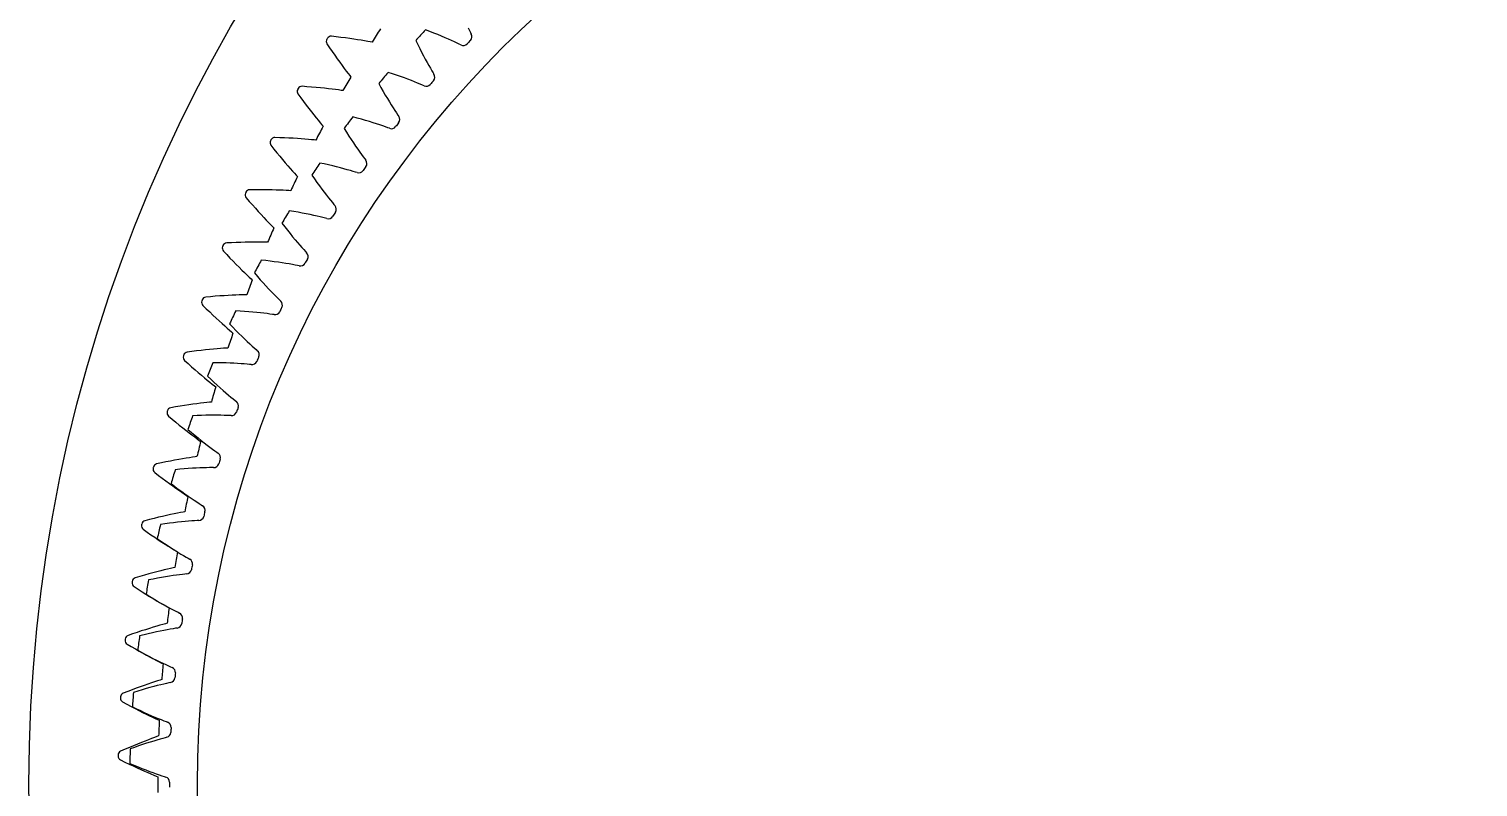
# Model space of a CAD drawing. Header units: millimetres. Extents: x -171 to 171, y -171 to 171.
# Drawn here: x -171.3 to -8.2, y -0.3 to 85 of the extents above; entities that cross this region are included whole.
import ezdxf

# ---------------------------------------------------------------- set-up
doc = ezdxf.new("R2010")
doc.units = ezdxf.units.MM

msp = doc.modelspace()

# ---------------------------------------------------------------- linework, layer by layer
at = {"layer": 'journal'}
msp.add_circle((-35, 0), 117.35, dxfattribs=at)
at = {"layer": 'outer'}
msp.add_circle((0, 0), 171.326572, dxfattribs=at)
at = {"layer": 'output_ring'}
for p, q in [((-137.78797, 83.381388), (-137.485214, 82.930116)), ((-136.736449, 84.158966), (-137.276306, 84.221116)), ((-136.214267, 84.095308), (-136.736449, 84.158966)), ((-135.711207, 84.030007), (-136.214267, 84.095308)), ((-135.228569, 83.963617), (-135.711207, 84.030007)), ((-134.767983, 83.896775), (-135.228569, 83.963617)), ((-134.33156, 83.830237), (-134.767983, 83.896775)), ((-133.922155, 83.764929), (-134.33156, 83.830237)), ((-133.543874, 83.702053), (-133.922155, 83.764929)), ((-133.203231, 83.643311), (-133.543874, 83.702053)), ((-132.912566, 83.591572), (-133.203231, 83.643311)), ((-132.714235, 83.555403), (-132.912566, 83.591572)), ((-137.485214, 82.930116), (-137.189221, 82.495242)), ((-137.189221, 82.495242), (-136.900535, 82.078116)), ((-136.900535, 82.078116), (-136.620245, 81.679638)), ((-136.620245, 81.679638), (-136.349666, 81.300965)), ((-136.349666, 81.300965), (-136.090434, 80.943626)), ((-136.090434, 80.943626), (-135.844683, 80.609733)), ((-135.844683, 80.609733), (-135.615364, 80.302386)), ((-135.615364, 80.302386), (-135.406976, 80.026591)), ((-135.406976, 80.026591), (-135.227726, 79.792001)), ((-140.034711, 78.548505), (-140.576643, 78.588726)), ((-139.510378, 78.506062), (-140.034711, 78.548505)), ((-139.005085, 78.461201), (-139.510378, 78.506062)), ((-138.520153, 78.414425), (-139.005085, 78.461201)), ((-138.057237, 78.366304), (-138.520153, 78.414425)), ((-137.618476, 78.317507), (-138.057237, 78.366304)), ((-137.20676, 78.268844), (-137.618476, 78.317507)), ((-135.227726, 79.792001), (-135.104647, 79.632329)), ((-141.053856, 77.728953), (-140.733061, 77.290321)), ((-140.733061, 77.290321), (-140.419688, 76.8678)), ((-140.419688, 76.8678), (-140.114335, 76.462715)), ((-136.826242, 78.221349), (-137.20676, 78.268844)), ((-136.483498, 78.176461), (-136.826242, 78.221349)), ((-136.190976, 78.136543), (-136.483498, 78.176461)), ((-135.991342, 78.108441), (-136.190976, 78.136543)), ((-140.114335, 76.462715), (-139.818127, 76.075924)), ((-139.818127, 76.075924), (-139.532423, 75.708527)), ((-139.532423, 75.708527), (-139.258923, 75.361987)), ((-139.258923, 75.361987), (-138.999843, 75.038328)), ((-138.999843, 75.038328), (-138.758257, 74.740527)), ((-138.758257, 74.740527), (-138.538863, 74.473403)), ((-138.538863, 74.473403), (-138.350254, 74.24627)), ((-138.350254, 74.24627), (-138.220805, 74.091717)), ((-144.087991, 71.948809), (-143.749684, 71.523539)), ((-143.102897, 72.80899), (-143.646013, 72.827216)), ((-142.577274, 72.78783), (-143.102897, 72.80899)), ((-142.070578, 72.763484), (-142.577274, 72.78783)), ((-141.584149, 72.736398), (-142.070578, 72.763484)), ((-141.119663, 72.707076), (-141.584149, 72.736398)), ((-140.679285, 72.676101), (-141.119663, 72.707076)), ((-140.265935, 72.644163), (-140.679285, 72.676101)), ((-139.883805, 72.612128), (-140.265935, 72.644163)), ((-139.539524, 72.581166), (-139.883805, 72.612128)), ((-139.245624, 72.553136), (-139.539524, 72.581166)), ((-139.045015, 72.533147), (-139.245624, 72.553136)), ((-143.749684, 71.523539), (-143.419445, 71.114064)), ((-143.419445, 71.114064), (-143.097927, 70.721687)), ((-143.097927, 70.721687), (-142.786287, 70.347217)), ((-142.786287, 70.347217), (-142.485929, 69.9917)), ((-142.485929, 69.9917), (-142.19861, 69.656529)), ((-142.19861, 69.656529), (-141.926626, 69.343635)), ((-141.926626, 69.343635), (-141.67317, 69.055869)), ((-141.67317, 69.055869), (-141.443131, 68.797856)), ((-141.443131, 68.797856), (-141.245472, 68.578553)), ((-141.245472, 68.578553), (-141.109867, 68.429373)), ((-145.935964, 66.94985), (-146.479373, 66.946051)), ((-145.409916, 66.950009), (-145.935964, 66.94985)), ((-144.902649, 66.946217), (-145.409916, 66.950009)), ((-144.415522, 66.938866), (-144.902649, 66.946217)), ((-143.950229, 66.928392), (-144.415522, 66.938866)), ((-143.508958, 66.915288), (-143.950229, 66.928392)), ((-143.094654, 66.900128), (-143.508958, 66.915288)), ((-142.711539, 66.883605), (-143.094654, 66.900128)), ((-142.366286, 66.866621), (-142.711539, 66.883605)), ((-146.88539, 66.050454), (-146.530126, 65.639243)), ((-146.530126, 65.639243), (-146.183565, 65.243488)), ((-146.183565, 65.243488), (-145.846409, 64.864463)), ((-142.071491, 66.850524), (-142.366286, 66.866621)), ((-141.870237, 66.838682), (-142.071491, 66.850524)), ((-145.846409, 64.864463), (-145.51985, 64.50293)), ((-145.51985, 64.50293), (-145.205331, 64.159877)), ((-145.205331, 64.159877), (-144.904666, 63.836625)), ((-144.904666, 63.836625), (-144.620225, 63.53501)), ((-144.620225, 63.53501), (-144.355315, 63.257752)), ((-144.355315, 63.257752), (-144.115009, 63.009274)), ((-144.115009, 63.009274), (-143.908625, 62.798161)), ((-143.908625, 62.798161), (-143.767085, 62.654599)), ((-148.529259, 60.980712), (-149.072068, 60.954893)), ((-148.00365, 61.002189), (-148.529259, 60.980712)), ((-147.496646, 61.018957), (-148.00365, 61.002189)), ((-147.009621, 61.031353), (-147.496646, 61.018957)), ((-146.544286, 61.039744), (-147.009621, 61.031353)), ((-146.102846, 61.044534), (-146.544286, 61.039744)), ((-145.688268, 61.046176), (-146.102846, 61.044534)), ((-145.304799, 61.045192), (-145.688268, 61.046176)), ((-144.959141, 61.042214), (-145.304799, 61.045192)), ((-144.663936, 61.038077), (-144.959141, 61.042214)), ((-144.462367, 61.0344), (-144.663936, 61.038077)), ((-149.441457, 60.043579), (-149.06982, 59.647102)), ((-149.06982, 59.647102), (-148.707505, 59.265717)), ((-148.707505, 59.265717), (-148.355267, 58.900666)), ((-148.355267, 58.900666), (-148.014324, 58.552665)), ((-148.014324, 58.552665), (-147.686162, 58.22264)), ((-147.686162, 58.22264), (-147.372643, 57.911838)), ((-147.372643, 57.911838), (-147.076213, 57.621998)), ((-147.076213, 57.621998), (-146.800284, 57.355703)), ((-146.800284, 57.355703), (-146.550106, 57.117168)), ((-146.550106, 57.117168), (-146.335336, 56.914592)), ((-146.335336, 56.914592), (-146.188094, 56.776884)), ((-151.751992, 53.938051), (-151.364593, 53.556962)), ((-150.878521, 54.911382), (-151.419837, 54.863587)), ((-150.354214, 54.954142), (-150.878521, 54.911382)), ((-149.848306, 54.991443), (-150.354214, 54.954142)), ((-149.362184, 55.023566), (-149.848306, 54.991443)), ((-148.897571, 55.050808), (-149.362184, 55.023566)), ((-148.456688, 55.073483), (-148.897571, 55.050808)), ((-148.042517, 55.091925), (-148.456688, 55.073483)), ((-147.659323, 55.106483), (-148.042517, 55.091925)), ((-147.313828, 55.117515), (-147.659323, 55.106483)), ((-147.018698, 55.125345), (-147.313828, 55.117515)), ((-146.817146, 55.129839), (-147.018698, 55.125345)), ((-151.364593, 53.556962), (-150.98712, 53.190573)), ((-150.98712, 53.190573), (-150.620377, 52.840097)), ((-150.620377, 52.840097), (-150.265611, 52.506198)), ((-150.265611, 52.506198), (-149.924344, 52.189743)), ((-149.924344, 52.189743), (-149.598487, 51.891902)), ((-149.598487, 51.891902), (-149.290554, 51.614313)), ((-149.290554, 51.614313), (-149.004061, 51.359419)), ((-149.004061, 51.359419), (-148.744421, 51.131218)), ((-148.744421, 51.131218), (-148.521618, 50.937513)), ((-148.521618, 50.937513), (-148.368917, 50.805885)), ((-151.006218, 48.971423), (-151.469345, 48.925375)), ((-150.566616, 49.011947), (-151.006218, 48.971423)), ((-150.153532, 49.047158), (-150.566616, 49.011947)), ((-149.771243, 49.077233), (-150.153532, 49.047158)), ((-149.426479, 49.102258), (-149.771243, 49.077233)), ((-149.131909, 49.122042), (-149.426479, 49.102258)), ((-148.930704, 49.134701), (-149.131909, 49.122042)), ((-153.813198, 47.743904), (-153.410674, 47.378827)), ((-152.979891, 48.751833), (-153.518825, 48.68214)), ((-153.410674, 47.378827), (-153.018663, 47.028036)), ((-152.457747, 48.815806), (-152.979891, 48.751833)), ((-151.953766, 48.873578), (-152.457747, 48.815806)), ((-151.469345, 48.925375), (-151.953766, 48.873578)), ((-153.018663, 47.028036), (-152.638018, 46.692711)), ((-152.638018, 46.692711), (-152.270012, 46.373463)), ((-152.270012, 46.373463), (-151.916201, 46.071099)), ((-151.916201, 46.071099), (-151.578541, 45.786707)), ((-151.578541, 45.786707), (-151.259612, 45.521826)), ((-151.259612, 45.521826), (-150.963024, 45.278752)), ((-150.963024, 45.278752), (-150.69435, 45.06126)), ((-150.69435, 45.06126), (-150.46388, 44.876743)), ((-150.46388, 44.876743), (-150.30597, 44.751412)), ((-154.829914, 42.512185), (-155.365581, 42.420709)), ((-154.310791, 42.597265), (-154.829914, 42.512185)), ((-153.809566, 42.675414), (-154.310791, 42.597265)), ((-153.327642, 42.7468), (-153.809566, 42.675414)), ((-152.866762, 42.811579), (-153.327642, 42.7468)), ((-152.429163, 42.869885), (-152.866762, 42.811579)), ((-152.017846, 42.921807), (-152.429163, 42.869885)), ((-151.637089, 42.96735), (-152.017846, 42.921807)), ((-151.293623, 43.006326), (-151.637089, 42.96735)), ((-151.000097, 43.038031), (-151.293623, 43.006326)), ((-150.79957, 43.058834), (-151.000097, 43.038031)), ((-155.62169, 41.471314), (-155.204702, 41.122849)), ((-155.204702, 41.122849), (-154.798797, 40.788233)), ((-154.798797, 40.788233), (-154.404875, 40.468609)), ((-154.404875, 40.468609), (-154.024234, 40.164537)), ((-154.024234, 40.164537), (-153.65846, 39.876759)), ((-153.65846, 39.876759), (-153.309553, 39.606286)), ((-153.309553, 39.606286), (-152.980151, 39.354546)), ((-152.980151, 39.354546), (-152.673956, 39.123692)), ((-152.673956, 39.123692), (-152.396689, 38.917267)), ((-152.396689, 38.917267), (-152.15893, 38.742241)), ((-152.15893, 38.742241), (-151.996071, 38.623412)), ((-156.425552, 36.202689), (-156.957072, 36.08958)), ((-155.910304, 36.308737), (-156.425552, 36.202689)), ((-155.412658, 36.407135), (-155.910304, 36.308737)), ((-154.934022, 36.497992), (-155.412658, 36.407135)), ((-154.476146, 36.581395), (-154.934022, 36.497992)), ((-154.04127, 36.657387), (-154.476146, 36.581395)), ((-153.632394, 36.725936), (-154.04127, 36.657387)), ((-153.253796, 36.786872), (-153.632394, 36.725936)), ((-152.912191, 36.839734), (-153.253796, 36.786872)), ((-152.620191, 36.883309), (-152.912191, 36.839734)), ((-152.420673, 36.912221), (-152.620191, 36.883309)), ((-157.174496, 35.130586), (-156.743728, 34.799306)), ((-156.743728, 34.799306), (-156.324596, 34.481415)), ((-156.324596, 34.481415), (-155.918045, 34.178017)), ((-155.918045, 34.178017), (-155.525394, 33.889621)), ((-155.525394, 33.889621), (-155.148258, 33.616903)), ((-155.148258, 33.616903), (-154.788677, 33.360791)), ((-154.788677, 33.360791), (-154.449344, 33.122608)), ((-154.449344, 33.122608), (-154.134045, 32.904351)), ((-154.134045, 32.904351), (-153.84864, 32.709332)), ((-153.84864, 32.709332), (-153.603984, 32.544086)), ((-153.603984, 32.544086), (-153.436442, 32.431954)), ((-157.764184, 29.833713), (-158.290684, 29.699156)), ((-157.253657, 29.960555), (-157.764184, 29.833713)), ((-156.760407, 30.079038), (-157.253657, 29.960555)), ((-156.285846, 30.189218), (-156.760407, 30.079038)), ((-155.831726, 30.291109), (-156.285846, 30.189218)), ((-155.400287, 30.384662), (-155.831726, 30.291109)), ((-154.994525, 30.469724), (-155.400287, 30.384662)), ((-154.618708, 30.545953), (-154.994525, 30.469724)), ((-154.279526, 30.612616), (-154.618708, 30.545953)), ((-153.989531, 30.667988), (-154.279526, 30.612616)), ((-153.791348, 30.704962), (-153.989531, 30.667988)), ((-158.469065, 28.732139), (-158.025226, 28.418588)), ((-158.025226, 28.418588), (-157.593555, 28.117943)), ((-157.593555, 28.117943), (-157.175043, 27.831271)), ((-157.175043, 27.831271), (-156.771027, 27.559024)), ((-156.771027, 27.559024), (-156.383148, 27.301814)), ((-156.383148, 27.301814), (-156.013483, 27.060484)), ((-156.013483, 27.060484), (-155.664777, 26.836248)), ((-155.664777, 26.836248), (-155.340892, 26.630949)), ((-155.340892, 26.630949), (-155.047818, 26.447656)), ((-155.047818, 26.447656), (-154.796666, 26.292461)), ((-154.796666, 26.292461), (-154.624718, 26.187211)), ((-158.843609, 23.415719), (-159.364223, 23.259937)), ((-158.338642, 23.563147), (-158.843609, 23.415719)), ((-157.850599, 23.701522), (-158.338642, 23.563147)), ((-157.380893, 23.830844), (-157.850599, 23.701522)), ((-156.931275, 23.951054), (-157.380893, 23.830844)), ((-156.503982, 24.062014), (-156.931275, 23.951054)), ((-156.102001, 24.16345), (-156.503982, 24.062014)), ((-155.729581, 24.254847), (-156.102001, 24.16345)), ((-155.393379, 24.3352), (-155.729581, 24.254847)), ((-155.105867, 24.40228), (-155.393379, 24.3352)), ((-154.909345, 24.447254), (-155.105867, 24.40228)), ((-159.503269, 22.286485), (-159.047088, 21.991179)), ((-159.047088, 21.991179), (-158.603588, 21.708275)), ((-158.603588, 21.708275), (-158.173802, 21.438798)), ((-158.173802, 21.438798), (-157.759085, 21.183148)), ((-157.759085, 21.183148), (-157.361102, 20.941868)), ((-157.361102, 20.941868), (-156.98196, 20.715717)), ((-156.98196, 20.715717), (-156.624453, 20.505797)), ((-156.624453, 20.505797), (-156.292514, 20.313792)), ((-156.292514, 20.313792), (-155.992253, 20.142527)), ((-155.992253, 20.142527), (-155.735018, 19.997637)), ((-155.735018, 19.997637), (-155.558946, 19.899442)), ((-156.251922, 18.017802), (-156.584591, 17.92389)), ((-155.967364, 18.096478), (-156.251922, 18.017802)), ((-155.772827, 18.14938), (-155.967364, 18.096478)), ((-159.662055, 16.959254), (-160.175928, 16.782502)), ((-159.163477, 17.127024), (-159.662055, 16.959254)), ((-158.681443, 17.285065), (-159.163477, 17.127024)), ((-158.217364, 17.433315), (-158.681443, 17.285065)), ((-157.772987, 17.571647), (-158.217364, 17.433315)), ((-157.350541, 17.699833), (-157.772987, 17.571647)), ((-156.953001, 17.817476), (-157.350541, 17.699833)), ((-156.584591, 17.92389), (-156.953001, 17.817476)), ((-160.27541, 15.804214), (-159.807636, 15.527638)), ((-159.807636, 15.527638), (-159.353036, 15.262939)), ((-159.353036, 15.262939), (-158.912682, 15.011101)), ((-158.912682, 15.011101), (-158.487946, 14.772467)), ((-158.487946, 14.772467), (-158.080511, 14.547514)), ((-158.080511, 14.547514), (-157.692516, 14.336915)), ((-157.692516, 14.336915), (-157.326795, 14.141655)), ((-157.326795, 14.141655), (-156.987348, 13.96326)), ((-156.987348, 13.96326), (-156.680393, 13.804304)), ((-156.680393, 13.804304), (-156.417498, 13.669957)), ((-156.417498, 13.669957), (-156.237591, 13.578978)), ((-157.546128, 11.442228), (-157.938574, 11.308571)), ((-157.182333, 11.563484), (-157.546128, 11.442228)), ((-156.853743, 11.670801), (-157.182333, 11.563484)), ((-156.572608, 11.760944), (-156.853743, 11.670801)), ((-156.380374, 11.821686), (-156.572608, 11.760944)), ((-160.218176, 10.474925), (-160.724465, 10.277493)), ((-159.726807, 10.662763), (-160.218176, 10.474925)), ((-159.251573, 10.840208), (-159.726807, 10.662763)), ((-158.793884, 11.007143), (-159.251573, 10.840208)), ((-158.355478, 11.163371), (-158.793884, 11.007143)), ((-157.938574, 11.308571), (-158.355478, 11.163371)), ((-160.784219, 9.295977), (-160.305621, 9.038585)), ((-160.305621, 9.038585), (-159.840667, 8.792527)), ((-159.840667, 8.792527), (-159.390469, 8.558741)), ((-159.390469, 8.558741), (-158.956411, 8.337516)), ((-158.956411, 8.337516), (-158.540195, 8.129259)), ((-158.540195, 8.129259), (-158.143984, 7.934557)), ((-158.143984, 7.934557), (-157.77065, 7.754279)), ((-157.77065, 7.754279), (-157.424252, 7.589786)), ((-157.424252, 7.589786), (-157.111108, 7.4434)), ((-157.111108, 7.4434), (-156.842984, 7.319818)), ((-156.842984, 7.319818), (-156.659538, 7.236204)), ((-158.267114, 4.898729), (-158.677791, 4.736753)), ((-157.880407, 5.04818), (-158.267114, 4.898729)), ((-157.521825, 5.18408), (-157.880407, 5.04818)), ((-157.197854, 5.304625), (-157.521825, 5.18408)), ((-156.920603, 5.406087), (-157.197854, 5.304625)), ((-156.730988, 5.47457), (-156.920603, 5.406087)), ((-160.51106, 3.973386), (-161.008931, 3.755598)), ((-160.027706, 4.180982), (-160.51106, 3.973386)), ((-159.560054, 4.377541), (-160.027706, 4.180982)), ((-159.109506, 4.562887), (-159.560054, 4.377541)), ((-158.677791, 4.736753), (-159.109506, 4.562887)), ((-161.02886, 2.772467), (-160.540224, 2.534682)), ((-160.540224, 2.534682), (-160.06568, 2.307668)), ((-160.06568, 2.307668), (-159.606378, 2.092319)), ((-159.606378, 2.092319), (-159.163711, 1.888866)), ((-159.163711, 1.888866), (-158.739397, 1.697648)), ((-158.739397, 1.697648), (-158.335621, 1.519162)), ((-158.335621, 1.519162), (-157.955289, 1.354162)), ((-157.955289, 1.354162), (-157.602509, 1.203842)), ((-157.602509, 1.203842), (-157.283689, 1.070267)), ((-157.283689, 1.070267), (-157.010777, 0.957652)), ((-157.010777, 0.957652), (-156.824094, 0.881542))]:
    msp.add_line(p, q, dxfattribs=at)
for centre, radius, start, end in [((0, 0), 156.826572, 147.161803, 147.805939), ((-137.386818, 83.644974), 0.48, 148.665765, 213.307909), ((0, 0), 161.326572, 148.624558, 148.665765), ((-137.326626, 83.74376), 0.48, 83.982414, 148.624558), ((0, 0), 161.326572, 150.947138, 150.988345), ((-140.607576, 78.109724), 0.48, 86.304995, 150.947138), ((0, 0), 156.826572, 149.484383, 150.12852), ((-140.663716, 78.008579), 0.48, 150.988345, 215.630489), ((0, 0), 156.826572, 151.806964, 152.451101), ((-143.709504, 72.244017), 0.48, 153.310926, 217.95307), ((0, 0), 161.326572, 153.269719, 153.310926), ((-143.657509, 72.347354), 0.48, 88.627575, 153.269719), ((-146.471413, 66.466117), 0.48, 90.950156, 155.5923), ((0, 0), 156.826572, 154.129545, 154.773681), ((-146.519178, 66.360758), 0.48, 155.633507, 220.275651), ((0, 0), 161.326572, 155.5923, 155.633507), ((0, 0), 156.826572, 156.452125, 157.096262), ((-149.08812, 60.368468), 0.48, 157.956087, 222.598231), ((0, 0), 161.326572, 157.91488, 157.956087), ((-149.044665, 60.475676), 0.48, 93.272737, 157.91488), ((0, 0), 156.826572, 158.774706, 159.418843), ((-151.412112, 54.276993), 0.48, 160.278668, 224.920812), ((0, 0), 161.326572, 160.237461, 160.278668), ((-151.373037, 54.385874), 0.48, 95.595317, 160.237461), ((0, 0), 156.826572, 161.097286, 161.741423), ((-153.487333, 48.096341), 0.48, 162.601249, 227.243392), ((0, 0), 161.326572, 162.560042, 162.601249), ((-153.452703, 48.206716), 0.48, 97.917898, 162.560042), ((0, 0), 156.826572, 163.419867, 164.064004), ((-155.280247, 41.948355), 0.48, 100.240478, 164.882622), ((-155.310376, 41.836667), 0.48, 164.923829, 229.565973), ((0, 0), 161.326572, 164.882622, 164.923829), ((0, 0), 156.826572, 165.742448, 166.386584), ((-156.852666, 35.621073), 0.48, 102.563059, 167.205203), ((-156.878244, 35.508256), 0.48, 167.24641, 231.888554), ((0, 0), 161.326572, 167.205203, 167.24641), ((0, 0), 156.826572, 168.065028, 168.709165), ((-158.167376, 29.235265), 0.48, 104.88564, 169.527784), ((-158.188361, 29.121504), 0.48, 169.568991, 234.211134), ((0, 0), 161.326572, 169.527784, 169.568991), ((0, 0), 156.826572, 170.387609, 171.031746), ((0, 0), 161.326572, 171.850364, 171.891571), ((-159.222218, 22.801424), 0.48, 107.20822, 171.850364), ((-159.238575, 22.686906), 0.48, 171.891571, 236.533715), ((0, 0), 156.826572, 172.71019, 173.354326), ((0, 0), 161.326572, 174.172945, 174.214152), ((-160.015458, 16.33012), 0.48, 109.530801, 174.172945), ((-160.027161, 16.215033), 0.48, 174.214152, 238.856296), ((0, 0), 156.826572, 175.03277, 175.676907), ((0, 0), 161.326572, 176.495526, 176.536732), ((-160.545793, 9.831986), 0.48, 111.853382, 176.495526), ((-160.552823, 9.716519), 0.48, 176.536732, 241.178876), ((0, 0), 156.826572, 177.355351, 177.999488), ((0, 0), 161.326572, 178.818106, 178.859313), ((-160.812352, 3.317698), 0.48, 114.175962, 178.818106), ((-160.814696, 3.202041), 0.48, 178.859313, 243.501457), ((0, 0), 156.826572, 179.677932, 180.322068)]:
    msp.add_arc(centre, radius, start, end, dxfattribs=at)
at = {"layer": 'thin_ring_external'}
for p, q in [((-126.21972, 84.767926), (-126.698561, 84.949243)), ((-121.908293, 85.166299), (-121.758219, 84.879338)), ((-121.758219, 84.879338), (-121.628125, 84.635408)), ((-127.796506, 83.748483), (-127.573164, 83.287741)), ((-127.573164, 83.287741), (-127.352417, 82.844682)), ((-125.758722, 84.587615), (-126.21972, 84.767926)), ((-125.316386, 84.409083), (-125.758722, 84.587615)), ((-124.89372, 84.233229), (-125.316386, 84.409083)), ((-124.491997, 84.061121), (-124.89372, 84.233229)), ((-124.112882, 83.894069), (-124.491997, 84.061121)), ((-123.758654, 83.733746), (-124.112882, 83.894069)), ((-123.432628, 83.582416), (-123.758654, 83.733746)), ((-123.140129, 83.443444), (-123.432628, 83.582416)), ((-122.891395, 83.322788), (-123.140129, 83.443444)), ((-122.720051, 83.24154), (-122.891395, 83.322788)), ((-121.628125, 84.635408), (-121.540374, 84.467302)), ((-127.352417, 82.844682), (-127.135108, 82.420051)), ((-127.135108, 82.420051), (-126.922222, 82.014772)), ((-126.922222, 82.014772), (-126.714938, 81.630018)), ((-126.714938, 81.630018), (-126.514707, 81.267331)), ((-130.429029, 79.999618), (-130.916504, 80.156249)), ((-129.959426, 79.843081), (-130.429029, 79.999618)), ((-126.514707, 81.267331), (-126.3234, 80.92883)), ((-126.3234, 80.92883), (-126.143568, 80.617616)), ((-126.143568, 80.617616), (-125.979038, 80.338692)), ((-125.979038, 80.338692), (-125.836658, 80.101722)), ((-125.836658, 80.101722), (-125.740437, 79.938316)), ((-131.951706, 78.900993), (-131.705129, 78.452256)), ((-131.705129, 78.452256), (-131.462047, 78.021046)), ((-129.508552, 79.687368), (-129.959426, 79.843081)), ((-129.077457, 79.533325), (-129.508552, 79.687368)), ((-128.66747, 79.381954), (-129.077457, 79.533325)), ((-128.280321, 79.234478), (-128.66747, 79.381954)), ((-127.918368, 79.092451), (-128.280321, 79.234478)), ((-127.58504, 78.957965), (-127.918368, 79.092451)), ((-127.285827, 78.834109), (-127.58504, 78.957965)), ((-127.031257, 78.726312), (-127.285827, 78.834109)), ((-126.855987, 78.653918), (-127.031257, 78.726312)), ((-131.462047, 78.021046), (-131.22334, 77.608065)), ((-131.22334, 77.608065), (-130.990038, 77.214185)), ((-130.990038, 77.214185), (-130.763378, 76.840517)), ((-130.763378, 76.840517), (-130.54489, 76.488527)), ((-134.389376, 75.0226), (-134.884212, 75.154136)), ((-130.54489, 76.488527), (-130.336548, 76.160236)), ((-130.336548, 76.160236), (-130.141059, 75.85861)), ((-130.141059, 75.85861), (-129.962502, 75.588451)), ((-129.962502, 75.588451), (-129.808208, 75.35906)), ((-129.808208, 75.35906), (-129.703769, 75.20078)), ((-135.85397, 73.84766), (-135.584802, 73.412098)), ((-135.584802, 73.412098), (-135.320019, 72.993863)), ((-133.912392, 74.890245), (-134.389376, 75.0226)), ((-133.454155, 74.757758), (-133.912392, 74.890245)), ((-133.015758, 74.625927), (-133.454155, 74.757758)), ((-132.598576, 74.495688), (-133.015758, 74.625927)), ((-132.204401, 74.368172), (-132.598576, 74.495688)), ((-131.835669, 74.244812), (-132.204401, 74.368172)), ((-131.495909, 74.127521), (-131.835669, 74.244812)), ((-131.190762, 74.019106), (-131.495909, 74.127521)), ((-130.931019, 73.924447), (-131.190762, 74.019106)), ((-130.752282, 73.861098), (-130.931019, 73.924447)), ((-135.320019, 72.993863), (-135.060536, 72.593609)), ((-135.060536, 72.593609), (-134.807427, 72.212155)), ((-134.807427, 72.212155), (-134.561982, 71.850548)), ((-134.561982, 71.850548), (-134.325806, 71.510173)), ((-134.325806, 71.510173), (-134.100974, 71.192948)), ((-134.100974, 71.192948), (-133.890339, 70.901698)), ((-133.890339, 70.901698), (-133.69822, 70.641008)), ((-133.69822, 70.641008), (-133.532415, 70.419795)), ((-133.532415, 70.419795), (-133.42003, 70.267054)), ((-139.493117, 68.601666), (-139.20206, 68.180417)), ((-138.090426, 69.849857), (-138.591334, 69.955954)), ((-137.607307, 69.74203), (-138.090426, 69.849857)), ((-137.142903, 69.633113), (-137.607307, 69.74203)), ((-136.698346, 69.523839), (-137.142903, 69.633113)), ((-136.275058, 69.415071), (-136.698346, 69.523839)), ((-135.874887, 69.307849), (-136.275058, 69.415071)), ((-135.500337, 69.203477), (-135.874887, 69.307849)), ((-135.155031, 69.103688), (-135.500337, 69.203477)), ((-134.844746, 69.010994), (-135.155031, 69.103688)), ((-134.580509, 68.929722), (-134.844746, 69.010994)), ((-134.39877, 68.875582), (-134.580509, 68.929722)), ((-139.20206, 68.180417), (-138.916267, 67.776247)), ((-138.916267, 67.776247), (-138.636686, 67.389764)), ((-138.636686, 67.389764), (-138.364429, 67.021732)), ((-138.364429, 67.021732), (-138.100841, 66.673129)), ((-138.100841, 66.673129), (-137.847593, 66.345258)), ((-137.847593, 66.345258), (-137.606856, 66.039927)), ((-137.606856, 66.039927), (-137.381625, 65.759811)), ((-137.381625, 65.759811), (-137.176446, 65.509272)), ((-137.176446, 65.509272), (-136.999561, 65.296813)), ((-136.999561, 65.296813), (-136.879525, 65.15001)), ((-141.522526, 64.494883), (-142.028197, 64.575266)), ((-141.034531, 64.411865), (-141.522526, 64.494883)), ((-140.565171, 64.326803), (-141.034531, 64.411865)), ((-140.115615, 64.240371), (-140.565171, 64.326803)), ((-139.687326, 64.153358), (-140.115615, 64.240371)), ((-139.282201, 64.066709), (-139.687326, 64.153358)), ((-138.90281, 63.981598), (-139.282201, 64.066709)), ((-138.55286, 63.899571), (-138.90281, 63.981598)), ((-138.238247, 63.822842), (-138.55286, 63.899571)), ((-137.970204, 63.755167), (-138.238247, 63.822842)), ((-137.785939, 63.710377), (-137.970204, 63.755167)), ((-142.859653, 63.176698), (-142.547467, 62.77086)), ((-142.547467, 62.77086), (-142.24141, 62.38181)), ((-142.24141, 62.38181), (-141.942459, 62.010108)), ((-141.942459, 62.010108), (-141.651766, 61.656457)), ((-141.651766, 61.656457), (-141.370722, 61.321767)), ((-141.370722, 61.321767), (-141.101063, 61.007255)), ((-141.101063, 61.007255), (-140.845049, 60.714614)), ((-140.845049, 60.714614), (-140.605809, 60.446365)), ((-140.605809, 60.446365), (-140.388105, 60.206628)), ((-144.67672, 58.97165), (-145.185837, 59.026108)), ((-144.185123, 58.913658), (-144.67672, 58.97165)), ((-143.712032, 58.852672), (-144.185123, 58.913658)), ((-143.258649, 58.789308), (-143.712032, 58.852672)), ((-142.826476, 58.724277), (-143.258649, 58.789308)), ((-142.417455, 58.658426), (-142.826476, 58.724277)), ((-140.388105, 60.206628), (-140.200603, 60.003479)), ((-140.200603, 60.003479), (-140.073227, 59.862996)), ((-145.944796, 57.58691), (-145.612295, 57.197542)), ((-145.612295, 57.197542), (-145.286772, 56.824627)), ((-142.034213, 58.592799), (-142.417455, 58.658426)), ((-141.680531, 58.528747), (-142.034213, 58.592799)), ((-141.362411, 58.468182), (-141.680531, 58.528747)), ((-141.091262, 58.414282), (-141.362411, 58.468182)), ((-140.90495, 58.37896), (-141.091262, 58.414282)), ((-145.286772, 56.824627), (-144.969232, 56.468673)), ((-144.969232, 56.468673), (-144.66086, 56.130327)), ((-144.66086, 56.130327), (-144.363093, 55.810424)), ((-144.363093, 55.810424), (-144.077727, 55.510091)), ((-144.077727, 55.510091), (-143.807105, 55.230904)), ((-143.807105, 55.230904), (-143.554479, 54.97522)), ((-143.554479, 54.97522), (-143.324818, 54.746913)), ((-143.324818, 54.746913), (-143.127188, 54.553603)), ((-143.127188, 54.553603), (-142.992805, 54.419807)), ((-147.544781, 53.294566), (-148.056014, 53.322957)), ((-147.050864, 53.261751), (-147.544781, 53.294566)), ((-146.575276, 53.225001), (-147.050864, 53.261751)), ((-146.119249, 53.18487), (-146.575276, 53.225001)), ((-145.684319, 53.141991), (-146.119249, 53.18487)), ((-145.272469, 53.097111), (-145.684319, 53.141991)), ((-144.886376, 53.051137), (-145.272469, 53.097111)), ((-144.529885, 53.005228), (-144.886376, 53.051137)), ((-144.209087, 52.960986), (-144.529885, 53.005228)), ((-143.93554, 52.921002), (-144.209087, 52.960986)), ((-143.747667, 52.895238), (-143.93554, 52.921002)), ((-148.740497, 51.846884), (-148.388548, 51.475001)), ((-148.388548, 51.475001), (-148.044408, 51.119194)), ((-148.044408, 51.119194), (-147.709107, 50.779919)), ((-147.709107, 50.779919), (-147.383861, 50.457759)), ((-147.383861, 50.457759), (-147.070148, 50.153478)), ((-147.070148, 50.153478), (-146.769819, 49.868108)), ((-146.769819, 49.868108), (-146.485295, 49.603104)), ((-146.485295, 49.603104), (-146.219944, 49.360652)), ((-146.219944, 49.360652), (-145.978925, 49.144369)), ((-145.978925, 49.144369), (-145.771682, 48.961402)), ((-145.771682, 48.961402), (-145.630642, 48.834643)), ((-150.119225, 47.478443), (-150.63124, 47.480693)), ((-149.624277, 47.47089), (-150.119225, 47.478443)), ((-149.147433, 47.458472), (-149.624277, 47.47089)), ((-148.689951, 47.441678), (-149.147433, 47.458472)), ((-148.253399, 47.421063), (-148.689951, 47.441678)), ((-147.839795, 47.397271), (-148.253399, 47.421063)), ((-147.451859, 47.371071), (-147.839795, 47.397271)), ((-147.093488, 47.343425), (-147.451859, 47.371071)), ((-146.770849, 47.31562), (-147.093488, 47.343425)), ((-146.495618, 47.289656), (-146.770849, 47.31562)), ((-151.239462, 45.971595), (-150.868983, 45.618168)), ((-146.306674, 47.273519), (-146.495618, 47.289656)), ((-150.868983, 45.618168), (-150.507125, 45.280397)), ((-150.507125, 45.280397), (-150.154937, 44.958686)), ((-150.154937, 44.958686), (-149.813666, 44.653553)), ((-149.813666, 44.653553), (-149.484826, 44.365688)), ((-149.484826, 44.365688), (-149.170317, 44.096024)), ((-149.170317, 44.096024), (-148.872633, 43.845894)), ((-148.872633, 43.845894), (-148.595248, 43.617308)), ((-148.595248, 43.617308), (-148.3435, 43.413613)), ((-148.3435, 43.413613), (-148.127184, 43.241467)), ((-148.127184, 43.241467), (-147.979857, 43.122075)), ((-152.393336, 41.538454), (-152.904798, 41.514558)), ((-151.898648, 41.556184), (-152.393336, 41.538454)), ((-151.421792, 41.56813), (-151.898648, 41.556184)), ((-150.964049, 41.574717), (-151.421792, 41.56813)), ((-150.527014, 41.576419), (-150.964049, 41.574717)), ((-150.112735, 41.573777), (-150.527014, 41.576419)), ((-149.723967, 41.56742), (-150.112735, 41.573777)), ((-149.364652, 41.558108), (-149.723967, 41.56742)), ((-149.041014, 41.546814), (-149.364652, 41.558108)), ((-148.764816, 41.534937), (-149.041014, 41.546814)), ((-148.575295, 41.528468), (-148.764816, 41.534937)), ((-153.435171, 39.976372), (-153.047129, 39.642323)), ((-153.047129, 39.642323), (-152.668496, 39.323469)), ((-152.668496, 39.323469), (-152.300341, 39.02016)), ((-152.300341, 39.02016), (-151.943935, 38.732851)), ((-151.943935, 38.732851), (-151.600825, 38.462152)), ((-151.600825, 38.462152), (-151.272958, 38.208899)), ((-151.272958, 38.208899), (-150.96289, 37.974295)), ((-150.96289, 37.974295), (-150.674195, 37.76017)), ((-150.674195, 37.76017), (-150.412374, 37.569596)), ((-150.412374, 37.569596), (-150.187551, 37.40872)), ((-150.187551, 37.40872), (-150.03432, 37.297006)), ((-154.361181, 35.490096), (-154.870756, 35.440115)), ((-153.868043, 35.533062), (-154.361181, 35.490096)), ((-153.392419, 35.569341), (-153.868043, 35.533062)), ((-152.93561, 35.599292), (-153.392419, 35.569341)), ((-152.499232, 35.623307), (-152.93561, 35.599292)), ((-152.085359, 35.641822), (-152.499232, 35.623307)), ((-151.696773, 35.655324), (-152.085359, 35.641822)), ((-151.337451, 35.664371), (-151.696773, 35.655324)), ((-151.013659, 35.669617), (-151.337451, 35.664371)), ((-150.737215, 35.671858), (-151.013659, 35.669617)), ((-150.547611, 35.675075), (-150.737215, 35.671858)), ((-155.321896, 33.876855), (-154.917304, 33.563055)), ((-154.917304, 33.563055), (-154.522884, 33.263951)), ((-154.522884, 33.263951), (-154.139722, 32.979835)), ((-154.139722, 32.979835), (-153.769111, 32.7111)), ((-153.769111, 32.7111), (-153.412626, 32.458273)), ((-153.412626, 32.458273), (-153.072255, 32.222092)), ((-153.072255, 32.222092), (-152.750613, 32.003626)), ((-152.750613, 32.003626), (-152.451361, 31.804521)), ((-152.451361, 31.804521), (-152.180151, 31.627565)), ((-152.180151, 31.627565), (-151.947407, 31.478377)), ((-151.947407, 31.478377), (-151.788671, 31.374633)), ((-155.527326, 29.417238), (-156.017627, 29.349149)), ((-155.054175, 29.477755), (-155.527326, 29.417238)), ((-154.599491, 29.530992), (-155.054175, 29.477755)), ((-154.164908, 29.577258), (-154.599491, 29.530992)), ((-153.75252, 29.616881), (-154.164908, 29.577258)), ((-153.365131, 29.650207), (-153.75252, 29.616881)), ((-153.006739, 29.677589), (-153.365131, 29.650207)), ((-152.683638, 29.699361), (-153.006739, 29.677589)), ((-152.407669, 29.715715), (-152.683638, 29.699361)), ((-152.218476, 29.728609), (-152.407669, 29.715715)), ((-156.017627, 29.349149), (-156.523985, 29.273214)), ((-156.894715, 27.688957), (-156.474628, 27.396225)), ((-156.474628, 27.396225), (-156.06545, 27.11765)), ((-156.06545, 27.11765), (-155.668281, 26.85347)), ((-155.668281, 26.85347), (-155.284432, 26.604009)), ((-155.284432, 26.604009), (-154.915502, 26.369714)), ((-154.915502, 26.369714), (-154.563516, 26.15122)), ((-154.563516, 26.15122), (-154.231138, 25.949463)), ((-154.231138, 25.949463), (-153.922111, 25.765898)), ((-153.922111, 25.765898), (-153.642219, 25.60302)), ((-153.642219, 25.60302), (-153.402161, 25.465912)), ((-153.402161, 25.465912), (-153.238334, 25.370408)), ((-157.358351, 23.131633), (-157.860172, 23.029941)), ((-156.872167, 23.224668), (-157.358351, 23.131633)), ((-156.402723, 23.309266), (-156.872167, 23.224668)), ((-155.95135, 23.38565), (-156.402723, 23.309266)), ((-155.519697, 23.454045), (-155.95135, 23.38565)), ((-155.10987, 23.514673), (-155.519697, 23.454045)), ((-154.724687, 23.567736), (-155.10987, 23.514673)), ((-154.368162, 23.613382), (-154.724687, 23.567736)), ((-154.046594, 23.651624), (-154.368162, 23.613382)), ((-153.771819, 23.682047), (-154.046594, 23.651624)), ((-153.583532, 23.704585), (-153.771819, 23.682047)), ((-158.149525, 21.428822), (-157.715039, 21.157922)), ((-157.715039, 21.157922), (-157.292171, 20.900603)), ((-157.292171, 20.900603), (-156.882031, 20.657047)), ((-156.882031, 20.657047), (-156.485944, 20.427511)), ((-156.485944, 20.427511), (-156.105533, 20.212359)), ((-156.105533, 20.212359), (-155.742849, 20.012123)), ((-155.742849, 20.012123), (-155.400603, 19.8276)), ((-155.400603, 19.8276), (-155.082605, 19.660054)), ((-155.082605, 19.660054), (-154.794762, 19.51168)), ((-154.794762, 19.51168), (-154.548016, 19.387008)), ((-154.548016, 19.387008), (-154.379527, 19.299994)), ((-158.379856, 16.853769), (-158.87583, 16.726587)), ((-157.899057, 16.971507), (-158.379856, 16.853769)), ((-157.434545, 17.079965), (-157.899057, 16.971507)), ((-156.987661, 17.179297), (-157.434545, 17.079965)), ((-156.560063, 17.269643), (-156.987661, 17.179297)), ((-156.153866, 17.351118), (-156.560063, 17.269643)), ((-155.771896, 17.423779), (-156.153866, 17.351118)), ((-155.418166, 17.487571), (-155.771896, 17.423779)), ((-155.09897, 17.542182), (-155.418166, 17.487571)), ((-154.826107, 17.586596), (-155.09897, 17.542182)), ((-154.639216, 17.618718), (-154.826107, 17.586596)), ((-159.083052, 15.112781), (-158.6353, 14.86442)), ((-158.6353, 14.86442), (-158.199845, 14.629029)), ((-158.199845, 14.629029), (-157.777803, 14.406732)), ((-157.777803, 14.406732), (-157.370513, 14.19772)), ((-157.370513, 14.19772), (-156.979613, 14.002273)), ((-156.979613, 14.002273), (-156.607178, 13.820817)), ((-156.607178, 13.820817), (-156.255956, 13.65401)), ((-156.255956, 13.65401), (-155.929819, 13.50292)), ((-155.929819, 13.50292), (-155.634775, 13.369437)), ((-155.634775, 13.369437), (-155.381985, 13.257526)), ((-155.381985, 13.257526), (-155.209273, 13.179229)), ((-155.567783, 11.445263), (-155.838022, 11.386974)), ((-155.382776, 11.486886), (-155.567783, 11.445263)), ((-159.079478, 10.531935), (-159.568311, 10.379595)), ((-158.605317, 10.67407), (-159.079478, 10.531935)), ((-158.146949, 10.806105), (-158.605317, 10.67407)), ((-157.70572, 10.928125), (-158.146949, 10.806105)), ((-157.283293, 11.040187), (-157.70572, 10.928125)), ((-156.881786, 11.142296), (-157.283293, 11.040187)), ((-156.504024, 11.234366), (-156.881786, 11.142296)), ((-156.154013, 11.316136), (-156.504024, 11.234366)), ((-155.838022, 11.386974), (-156.154013, 11.316136)), ((-159.692861, 8.757313), (-159.233011, 8.532138)), ((-159.233011, 8.532138), (-158.786105, 8.319289)), ((-158.786105, 8.319289), (-158.353263, 8.118832)), ((-158.353263, 8.118832), (-157.935832, 7.930889)), ((-157.935832, 7.930889), (-157.535462, 7.755656)), ((-157.535462, 7.755656), (-157.154247, 7.593454)), ((-157.154247, 7.593454), (-156.794967, 7.444798)), ((-156.794967, 7.444798), (-156.46154, 7.310557)), ((-156.46154, 7.310557), (-156.160065, 7.192314)), ((-156.160065, 7.192314), (-155.901891, 7.093457)), ((-155.901891, 7.093457), (-155.725406, 7.02408)), ((-157.291731, 4.904406), (-157.6875, 4.781928)), ((-156.919163, 5.015644), (-157.291731, 4.904406)), ((-156.573783, 5.115179), (-156.919163, 5.015644)), ((-156.261821, 5.202059), (-156.573783, 5.115179)), ((-155.994911, 5.27407), (-156.261821, 5.202059)), ((-155.812271, 5.325086), (-155.994911, 5.27407)), ((-159.45539, 4.182625), (-159.935807, 4.005523)), ((-158.989106, 4.348786), (-159.45539, 4.182625)), ((-158.538077, 4.504052), (-158.989106, 4.348786)), ((-158.103654, 4.648443), (-158.538077, 4.504052)), ((-157.6875, 4.781928), (-158.103654, 4.648443)), ((-159.977359, 2.378998), (-159.506613, 2.177597)), ((-159.506613, 2.177597), (-159.04942, 1.987845)), ((-159.04942, 1.987845), (-158.606908, 1.809751)), ((-158.606908, 1.809751), (-158.180425, 1.643367)), ((-158.180425, 1.643367), (-157.771629, 1.488806)), ((-157.771629, 1.488806), (-157.38263, 1.34628)), ((-157.38263, 1.34628), (-157.016228, 1.216163)), ((-157.016228, 1.216163), (-156.676381, 1.099123)), ((-156.676381, 1.099123), (-156.369262, 0.996427)), ((-156.369262, 0.996427), (-156.106377, 0.910881)), ((-156.106377, 0.910881), (-155.92658, 0.850607))]:
    msp.add_line(p, q, dxfattribs=at)
for centre, radius, start, end in [((-35, 0), 125, 137.188079, 137.933872), ((-122.446409, 83.775507), 0.6, 242.866241, 316.228201), ((-35, 0), 120.5, 135.966921, 136.228201), ((-122.063467, 84.173408), 0.6, 315.966921, 29.328881), ((-35, 0), 125, 140.114909, 140.860701), ((-126.247842, 79.618097), 0.6, 318.89375, 32.25571), ((-126.609967, 79.201161), 0.6, 245.793071, 319.155031), ((-35, 0), 120.5, 138.89375, 139.155031), ((-35, 0), 125, 143.041738, 143.78753), ((-130.194162, 74.85507), 0.6, 321.820579, 35.182539), ((-130.534526, 74.420188), 0.6, 248.7199, 322.08186), ((-35, 0), 120.5, 141.820579, 142.08186), ((-133.892131, 69.896756), 0.6, 324.747408, 38.109368), ((-35, 0), 125, 145.968567, 146.71436), ((-134.209845, 69.445062), 0.6, 251.646729, 325.008689), ((-35, 0), 120.5, 144.747408, 145.008689), ((-35, 0), 125, 148.895396, 149.641189), ((-137.626338, 64.288761), 0.6, 254.573558, 327.935518), ((-35, 0), 120.5, 147.674238, 147.935518), ((-137.332102, 64.756088), 0.6, 327.674238, 41.036198), ((-35, 0), 125, 151.822226, 152.568018), ((-35, 0), 120.5, 150.601067, 150.862348), ((-140.505099, 59.44648), 0.6, 330.601067, 43.963027), ((-140.77509, 58.964738), 0.6, 257.500388, 330.862348), ((-143.402847, 53.981782), 0.6, 333.527896, 46.889856), ((-35, 0), 125, 154.749055, 155.494847), ((-143.647887, 53.486883), 0.6, 260.427217, 333.789177), ((-35, 0), 120.5, 153.527896, 153.789177), ((-35, 0), 125, 157.675884, 158.421677), ((-146.237234, 47.869487), 0.6, 263.354046, 336.716006), ((-35, 0), 120.5, 156.454725, 156.716006), ((-146.017783, 48.376253), 0.6, 336.454725, 49.816686), ((-148.343087, 42.644515), 0.6, 339.381555, 52.743515), ((-35, 0), 120.5, 159.381555, 159.642836), ((-35, 0), 125, 160.602714, 161.348506), ((-148.536376, 42.127204), 0.6, 266.280875, 339.642836), ((-150.539314, 36.275017), 0.6, 269.207705, 342.569665), ((-150.372692, 36.801522), 0.6, 342.308384, 55.670344), ((-35, 0), 120.5, 162.308384, 162.569665), ((-35, 0), 125, 163.529543, 164.275335), ((-152.101302, 30.862518), 0.6, 345.235213, 58.597173), ((-152.240824, 30.328192), 0.6, 272.134534, 345.496494), ((-35, 0), 120.5, 165.235213, 165.496494), ((-35, 0), 125, 166.456372, 167.202165), ((-153.524409, 24.842998), 0.6, 348.162042, 61.524003), ((-35, 0), 120.5, 168.162042, 168.423323), ((-35, 0), 125, 169.383201, 170.128994), ((-153.636465, 24.302245), 0.6, 275.061363, 348.423323), ((-154.722598, 18.212896), 0.6, 277.988193, 351.350153), ((-154.638299, 18.758665), 0.6, 351.088872, 64.450832), ((-35, 0), 120.5, 171.088872, 171.350153), ((-35, 0), 125, 172.310031, 173.055823), ((-155.440066, 12.625393), 0.6, 354.015701, 67.377661), ((-155.496388, 12.076031), 0.6, 280.915022, 354.276982), ((-35, 0), 120.5, 174.015701, 174.276982), ((-35, 0), 125, 175.23686, 175.982652), ((-155.927619, 6.459182), 0.6, 356.94253, 70.30449), ((-155.955816, 5.907661), 0.6, 283.841851, 357.203811), ((-35, 0), 120.5, 176.94253, 177.203811), ((-35, 0), 125, 178.163689, 178.909482), ((-156.099685, 0.276121), 0.6, 359.86936, 73.23132), ((-35, 0), 120.5, 179.86936, 180.13064)]:
    msp.add_arc(centre, radius, start, end, dxfattribs=at)

doc.saveas('drawing.dxf')
